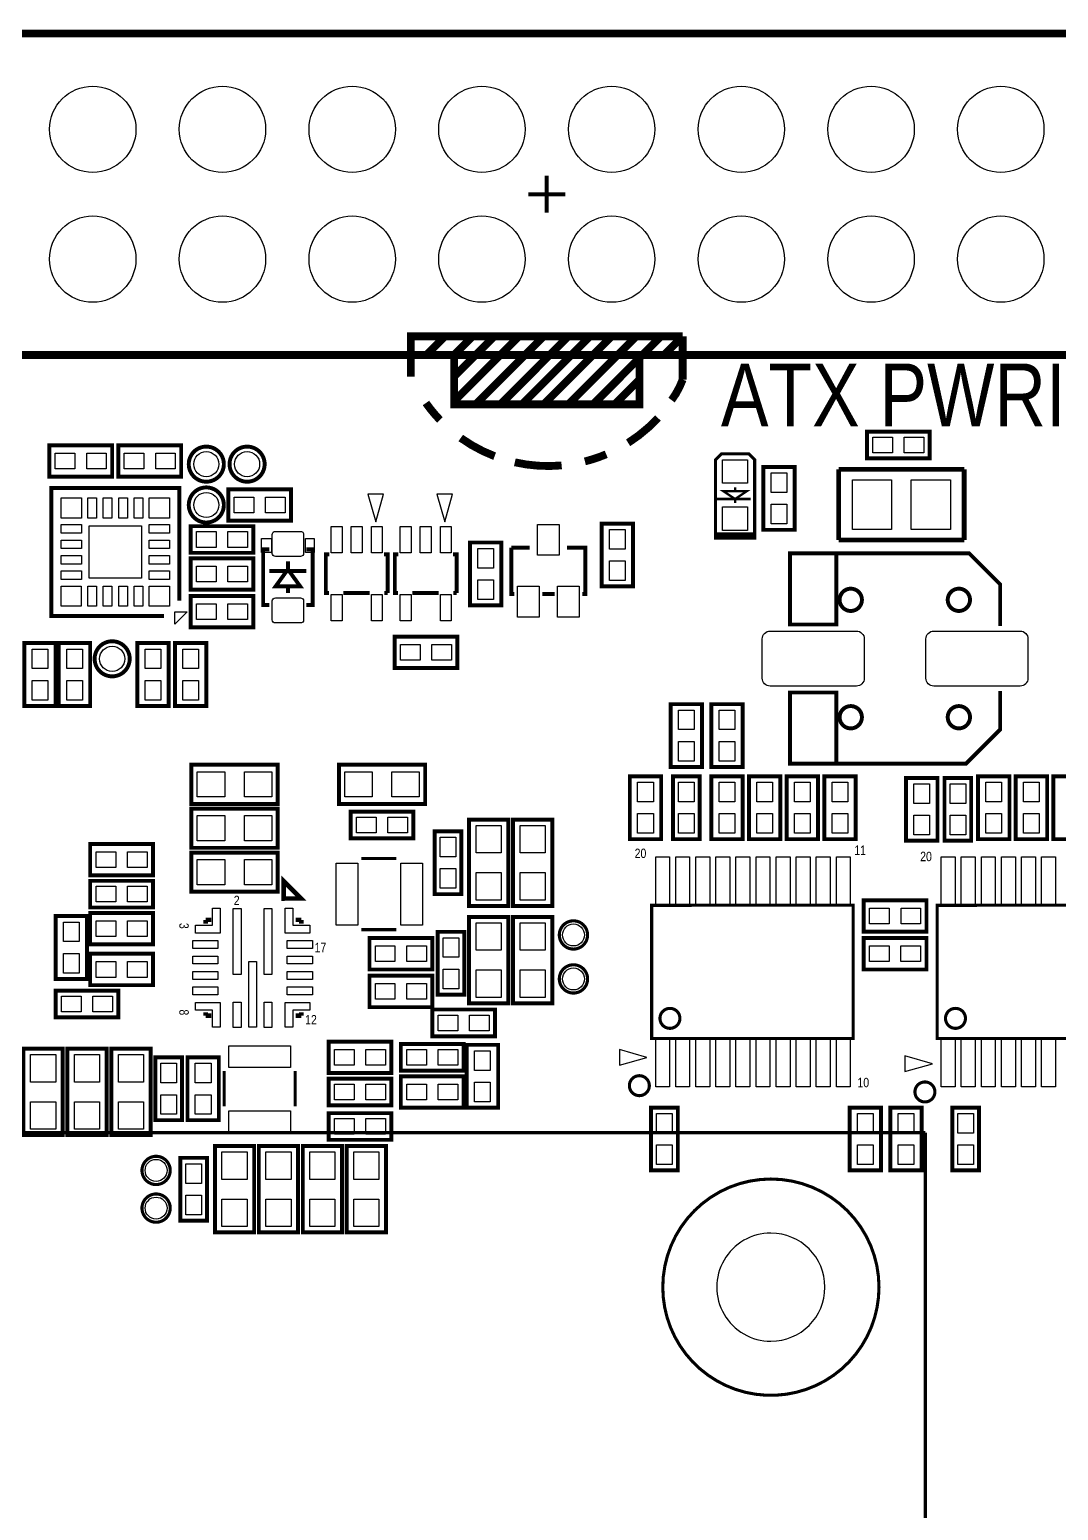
# Model space of a CAD drawing. Extents: x 2 to 176, y -19 to 159.
# Drawn here: x 119.75 to 153.06, y 111.33 to 159.24 of the extents above; entities that cross this region are included whole.
import ezdxf

# ---------------------------------------------------------------- set-up
doc = ezdxf.new("R2010")
doc.units = 0
for name, color, linetype in [('BG_OUTLINE', 5, 'CONTINUOUS'), ('BG_SILKSCREEN_TOP', 7, 'CONTINUOUS'), ('PG_NEW_SLIK-TOP', 231, 'CONTINUOUS'), ('PG_SILKSCREEN_TOP', 7, 'CONTINUOUS'), ('PIN_TOP', 92, 'CONTINUOUS')]:
    doc.layers.add(name, color=color, linetype=linetype)

msp = doc.modelspace()

# ---------------------------------------------------------------- linework, layer by layer
at = {"layer": 'BG_OUTLINE'}
for points in [[(172.76826, 159.132524, -0.414213), (175.768254, 156.13253), (175.768254, -7.862062, -0.414223), (172.76826, -10.862056), (8.768588, -10.862056, -0.414212), (5.768594, -7.862062), (5.768594, 156.13253, -0.414226), (8.768588, 159.132524)], [(143.755364, 116.798852, 0.999806), (143.755364, 120.298718, 1.000194)]]:
    msp.add_lwpolyline(points, format="xyb", close=True, dxfattribs=at)
at = {"layer": 'PG_NEW_SLIK-TOP'}
for points, const_width in [([(162.59937, 148.717), (110.399322, 148.717), (110.399322, 159.116776), (162.59937, 159.116776), (162.59937, 148.717)], 0.254), ([(136.499346, 154.516836), (136.499346, 153.31694)], 0.127), ([(137.099294, 153.916888), (135.899398, 153.916888)], 0.127), ([(140.899388, 149.316948), (132.099304, 149.316948), (132.099304, 148.516848)], 0.254), ([(132.59943, 148.717), (133.199378, 149.316948)], 0.254), ([(133.499352, 148.016976), (134.799324, 149.316948)], 0.254), ([(133.499352, 147.216876), (135.599424, 149.316948)], 0.254), ([(133.499352, 148.717), (134.0993, 149.316948)], 0.254), ([(134.199376, 147.1168), (136.39927, 149.316948)], 0.254), ([(134.999222, 147.1168), (137.19937, 149.316948)], 0.254), ([(135.699246, 147.1168), (137.899394, 149.316948)], 0.254), ([(136.39927, 147.1168), (138.599418, 149.316948)], 0.254), ([(137.19937, 147.1168), (139.399264, 149.316948)], 0.254), ([(137.99947, 147.1168), (140.199364, 149.316948)], 0.254), ([(140.29944, 148.717), (140.899388, 149.316948)], 0.254), ([(132.099304, 148.516848), (132.099304, 148.016976)], 0.254), ([(133.499352, 148.717), (133.499352, 147.1168), (139.49934, 147.1168), (139.49934, 148.717)], 0.254), ([(138.69924, 147.1168), (139.49934, 147.9169)], 0.254), ([(148.89607, 145.368772), (146.86407, 145.368772), (146.86407, 146.232372), (148.89607, 146.232372), (148.89607, 145.368772)], 0.127), ([(122.428, 144.775428), (120.396, 144.775428), (120.396, 145.791428), (122.428, 145.791428), (122.428, 144.775428)], 0.127), ([(122.6312, 145.791428), (124.6632, 145.791428), (124.6632, 144.775428), (122.6312, 144.775428), (122.6312, 145.791428)], 0.127), ([(143.23187, 145.260822), (143.23187, 142.784322), (141.96187, 142.784322), (141.96187, 145.324322), (142.15237, 145.514822), (143.04137, 145.514822), (143.23187, 145.324322), (143.23187, 145.197322)], 0.1016), ([(143.51127, 143.057372), (143.51127, 145.089372), (144.52727, 145.089372), (144.52727, 143.057372), (143.51127, 143.057372)], 0.127), ([(145.94967, 142.727172), (145.94967, 145.013172)], 0.1524), ([(145.94967, 145.013172), (150.01367, 145.013172)], 0.1524), ([(150.01367, 145.013172), (150.01367, 142.727172)], 0.1524), ([(128.2192, 143.353028), (126.1872, 143.353028), (126.1872, 144.369028), (128.2192, 144.369028), (128.2192, 143.353028)], 0.127), ([(138.2776, 141.224), (138.2776, 143.256), (139.2936, 143.256), (139.2936, 141.224), (138.2776, 141.224)], 0.127), ([(124.968, 143.175228), (127, 143.175228), (127, 142.311628), (124.968, 142.311628), (124.968, 143.175228)], 0.127), ([(143.18107, 142.860522), (142.01267, 142.885922), (142.02537, 142.911322), (143.20647, 142.911322), (141.98727, 142.911322)], 0.127), ([(150.01367, 142.727172), (145.94967, 142.727172)], 0.1524), ([(127.517652, 140.624306), (127.3175, 140.624306), (127.3175, 142.42415), (127.517652, 142.42415)], 0.127), ([(128.717548, 142.42415), (128.9177, 142.42415), (128.9177, 140.624306), (128.717548, 140.624306)], 0.127), ([(129.457958, 142.261082), (129.345182, 142.261082), (129.345182, 141.010894), (129.4511, 141.010894)], 0.127), ([(131.345178, 141.010894), (131.345178, 142.261082), (131.231894, 142.261082)], 0.127), ([(131.693158, 142.260828), (131.580382, 142.260828), (131.580382, 141.01064), (131.6863, 141.01064)], 0.127), ([(133.580378, 141.01064), (133.580378, 142.260828), (133.467094, 142.260828)], 0.127), ([(135.0264, 142.6464), (135.0264, 140.6144), (134.0104, 140.6144), (134.0104, 142.6464), (135.0264, 142.6464)], 0.127), ([(135.950452, 142.482062), (135.350504, 142.482062)], 0.127), ([(135.350504, 142.482062), (135.350504, 140.981938), (135.450326, 140.981938)], 0.127), ([(137.650474, 140.981938), (137.750296, 140.981938), (137.750296, 142.482062), (137.150348, 142.482062)], 0.127), ([(127, 141.117828), (124.968, 141.117828), (124.968, 142.133828), (127, 142.133828), (127, 141.117828)], 0.127), ([(127, 139.898628), (124.968, 139.898628), (124.968, 140.914628), (127, 140.914628), (127, 139.898628)], 0.127), ([(129.911856, 141.010894), (130.761232, 141.010894)], 0.127), ([(131.238752, 141.010894), (131.345178, 141.010894)], 0.127), ([(132.147056, 141.01064), (132.996432, 141.01064)], 0.127), ([(133.473952, 141.01064), (133.580378, 141.01064)], 0.127), ([(136.350502, 140.981938), (136.750298, 140.981938)], 0.127), ([(119.5832, 137.358628), (119.5832, 139.390628), (120.5992, 139.390628), (120.5992, 137.358628), (119.5832, 137.358628)], 0.127), ([(121.7168, 139.390628), (121.7168, 137.358628), (120.7008, 137.358628), (120.7008, 139.390628), (121.7168, 139.390628)], 0.127), ([(124.2568, 139.390628), (124.2568, 137.358628), (123.2408, 137.358628), (123.2408, 139.390628), (124.2568, 139.390628)], 0.127), ([(124.46, 137.358628), (124.46, 139.390628), (125.476, 139.390628), (125.476, 137.358628), (124.46, 137.358628)], 0.127), ([(133.604, 138.5824), (131.572, 138.5824), (131.572, 139.5984), (133.604, 139.5984), (133.604, 138.5824)], 0.127), ([(141.524228, 137.41527), (141.524228, 135.38327), (140.508228, 135.38327), (140.508228, 137.41527), (141.524228, 137.41527)], 0.127), ([(142.845028, 137.41527), (142.845028, 135.38327), (141.829028, 135.38327), (141.829028, 137.41527), (142.845028, 137.41527)], 0.127), ([(127.7874, 134.1882), (124.9934, 134.1882), (124.9934, 135.4582), (127.7874, 135.4582), (127.7874, 134.1882)], 0.127), ([(129.7686, 135.4582), (132.5626, 135.4582), (132.5626, 134.1882), (129.7686, 134.1882), (129.7686, 135.4582)], 0.127), ([(140.203428, 135.07847), (140.203428, 133.04647), (139.187428, 133.04647), (139.187428, 135.07847), (140.203428, 135.07847)], 0.127), ([(140.584428, 133.04647), (140.584428, 135.07847), (141.448028, 135.07847), (141.448028, 133.04647), (140.584428, 133.04647)], 0.127), ([(142.845028, 135.07847), (142.845028, 133.04647), (141.829028, 133.04647), (141.829028, 135.07847), (142.845028, 135.07847)], 0.127), ([(144.064228, 135.07847), (144.064228, 133.04647), (143.048228, 133.04647), (143.048228, 135.07847), (144.064228, 135.07847)], 0.127), ([(145.283428, 135.07847), (145.283428, 133.04647), (144.267428, 133.04647), (144.267428, 135.07847), (145.283428, 135.07847)], 0.127), ([(146.502628, 135.07847), (146.502628, 133.04647), (145.486628, 133.04647), (145.486628, 135.07847), (146.502628, 135.07847)], 0.127), ([(151.481028, 135.07847), (151.481028, 133.04647), (150.465028, 133.04647), (150.465028, 135.07847), (151.481028, 135.07847)], 0.127), ([(152.700228, 135.07847), (152.700228, 133.04647), (151.684228, 133.04647), (151.684228, 135.07847), (152.700228, 135.07847)], 0.127), ([(153.919428, 135.07847), (153.919428, 133.04647), (152.903428, 133.04647), (152.903428, 135.07847), (153.919428, 135.07847)], 0.127), ([(149.1488, 135.0264), (149.1488, 132.9944), (148.1328, 132.9944), (148.1328, 135.0264), (149.1488, 135.0264)], 0.127), ([(149.3774, 132.9944), (149.3774, 135.0264), (150.241, 135.0264), (150.241, 132.9944), (149.3774, 132.9944)], 0.127), ([(127.7874, 132.7658), (124.9934, 132.7658), (124.9934, 134.0358), (127.7874, 134.0358), (127.7874, 132.7658)], 0.127), ([(130.1496, 133.9342), (132.1816, 133.9342), (132.1816, 133.0706), (130.1496, 133.0706), (130.1496, 133.9342)], 0.127), ([(133.985, 130.8862), (133.985, 133.6802), (135.255, 133.6802), (135.255, 130.8862), (133.985, 130.8862)], 0.127), ([(135.4074, 130.8862), (135.4074, 133.6802), (136.6774, 133.6802), (136.6774, 130.8862), (135.4074, 130.8862)], 0.127), ([(132.8674, 131.2672), (132.8674, 133.2992), (133.731, 133.2992), (133.731, 131.2672), (132.8674, 131.2672)], 0.127), ([(121.7168, 132.8928), (123.7488, 132.8928), (123.7488, 131.8768), (121.7168, 131.8768), (121.7168, 132.8928)], 0.127), ([(127.7874, 131.3434), (124.9934, 131.3434), (124.9934, 132.6134), (127.7874, 132.6134), (127.7874, 131.3434)], 0.127), ([(130.492246, 132.417312), (131.63296, 132.417312)], 0.100076), ([(123.7488, 130.8354), (121.7168, 130.8354), (121.7168, 131.699), (123.7488, 131.699), (123.7488, 130.8354)], 0.127), ([(139.896088, 126.598172), (146.420586, 126.59487), (146.420586, 130.91287), (139.896088, 130.904996), (139.896088, 126.598172)], 0.100076), ([(148.79447, 130.052572), (146.76247, 130.052572), (146.76247, 131.068572), (148.79447, 131.068572), (148.79447, 130.052572)], 0.127), ([(149.141688, 126.598172), (155.666186, 126.59487), (155.666186, 130.91287), (149.141688, 130.904996), (149.141688, 126.598172)], 0.100076), ([(120.5992, 128.524), (120.5992, 130.556), (121.6152, 130.556), (121.6152, 128.524), (120.5992, 128.524)], 0.127), ([(123.7488, 129.6416), (121.7168, 129.6416), (121.7168, 130.6576), (123.7488, 130.6576), (123.7488, 129.6416)], 0.127), ([(135.255, 130.5306), (135.255, 127.7366), (133.985, 127.7366), (133.985, 130.5306), (135.255, 130.5306)], 0.127), ([(136.6774, 130.5306), (136.6774, 127.7366), (135.4074, 127.7366), (135.4074, 130.5306), (136.6774, 130.5306)], 0.127), ([(130.492246, 130.117088), (131.63296, 130.117088)], 0.100076), ([(130.7592, 129.8448), (132.7912, 129.8448), (132.7912, 128.8288), (130.7592, 128.8288), (130.7592, 129.8448)], 0.127), ([(133.8326, 130.048), (133.8326, 128.016), (132.969, 128.016), (132.969, 130.048), (133.8326, 130.048)], 0.127), ([(146.7612, 129.8448), (148.7932, 129.8448), (148.7932, 128.8288), (146.7612, 128.8288), (146.7612, 129.8448)], 0.127), ([(123.7488, 128.3208), (121.7168, 128.3208), (121.7168, 129.3368), (123.7488, 129.3368), (123.7488, 128.3208)], 0.127), ([(130.7592, 128.6256), (132.7912, 128.6256), (132.7912, 127.6096), (130.7592, 127.6096), (130.7592, 128.6256)], 0.127), ([(122.6312, 127.2794), (120.5992, 127.2794), (120.5992, 128.143), (122.6312, 128.143), (122.6312, 127.2794)], 0.127), ([(132.7912, 127.5334), (134.8232, 127.5334), (134.8232, 126.6698), (132.7912, 126.6698), (132.7912, 127.5334)], 0.127), ([(129.4384, 126.492), (131.4704, 126.492), (131.4704, 125.476), (129.4384, 125.476), (129.4384, 126.492)], 0.127), ([(120.8278, 126.2634), (120.8278, 123.4694), (119.5578, 123.4694), (119.5578, 126.2634), (120.8278, 126.2634)], 0.127), ([(122.2502, 126.2634), (122.2502, 123.4694), (120.9802, 123.4694), (120.9802, 126.2634), (122.2502, 126.2634)], 0.127), ([(123.6726, 126.2634), (123.6726, 123.4694), (122.4026, 123.4694), (122.4026, 126.2634), (123.6726, 126.2634)], 0.127), ([(124.6886, 125.984), (124.6886, 123.952), (123.825, 123.952), (123.825, 125.984), (124.6886, 125.984)], 0.127), ([(125.8824, 125.984), (125.8824, 123.952), (124.8664, 123.952), (124.8664, 125.984), (125.8824, 125.984)], 0.127), ([(131.7752, 126.4158), (133.8072, 126.4158), (133.8072, 125.5522), (131.7752, 125.5522), (131.7752, 126.4158)], 0.127), ([(133.9088, 124.3584), (133.9088, 126.3904), (134.9248, 126.3904), (134.9248, 124.3584), (133.9088, 124.3584)], 0.127), ([(126.053088, 125.539754), (126.053088, 124.39904)], 0.100076), ([(128.353312, 125.539754), (128.353312, 124.39904)], 0.100076), ([(129.4384, 125.2982), (131.4704, 125.2982), (131.4704, 124.4346), (129.4384, 124.4346), (129.4384, 125.2982)], 0.127), ([(133.8072, 124.3584), (131.7752, 124.3584), (131.7752, 125.3744), (133.8072, 125.3744), (133.8072, 124.3584)], 0.127), ([(129.4384, 124.1806), (131.4704, 124.1806), (131.4704, 123.317), (129.4384, 123.317), (129.4384, 124.1806)], 0.127), ([(140.7414, 124.3584), (140.7414, 122.3264), (139.8778, 122.3264), (139.8778, 124.3584), (140.7414, 124.3584)], 0.127), ([(147.32, 124.3584), (147.32, 122.3264), (146.304, 122.3264), (146.304, 124.3584), (147.32, 124.3584)], 0.127), ([(147.6248, 122.3264), (147.6248, 124.3584), (148.6408, 124.3584), (148.6408, 122.3264), (147.6248, 122.3264)], 0.127), ([(150.495, 124.3584), (150.495, 122.3264), (149.6314, 122.3264), (149.6314, 124.3584), (150.495, 124.3584)], 0.127), ([(127.0254, 123.1138), (127.0254, 120.3198), (125.7554, 120.3198), (125.7554, 123.1138), (127.0254, 123.1138)], 0.127), ([(128.4478, 123.1138), (128.4478, 120.3198), (127.1778, 120.3198), (127.1778, 123.1138), (128.4478, 123.1138)], 0.127), ([(129.8702, 123.1138), (129.8702, 120.3198), (128.6002, 120.3198), (128.6002, 123.1138), (129.8702, 123.1138)], 0.127), ([(131.2926, 123.1138), (131.2926, 120.3198), (130.0226, 120.3198), (130.0226, 123.1138), (131.2926, 123.1138)], 0.127), ([(125.5014, 122.7328), (125.5014, 120.7008), (124.6378, 120.7008), (124.6378, 122.7328), (125.5014, 122.7328)], 0.127)]:
    msp.add_lwpolyline(points, dxfattribs=dict(at, const_width=const_width))
for points, const_width in [([(140.899388, 149.316948), (140.899388, 147.9169, -0.070486), (140.540232, 147.25396)], 0.254), ([(133.04012, 146.612102, -0.036721), (132.586222, 147.160234)], 0.254), ([(140.09878, 146.67484, -0.06496), (139.13358, 145.8722)], 0.254), ([(134.811262, 145.438876, -0.064442), (133.714236, 146.02841)], 0.254), ([(126.043944, 145.181828, 1), (124.908056, 145.181828, 1), (126.043944, 145.181828)], 0.127), ([(127.364744, 145.181828, 1), (126.228856, 145.181828, 1), (127.364744, 145.181828)], 0.127), ([(136.980168, 145.14068, -0.078744), (135.464804, 145.241264)], 0.254), ([(138.424158, 145.50136, -0.03756), (137.73404, 145.269966)], 0.254), ([(126.043944, 143.861028, 1), (124.908056, 143.861028, 1), (126.043944, 143.861028)], 0.127), ([(122.995944, 138.882628, 1), (121.860056, 138.882628, 1), (122.995944, 138.882628)], 0.127), ([(137.8204, 129.9464, 1), (136.906, 129.9464, 1), (137.8204, 129.9464)], 0.1016), ([(137.8204, 128.524, 1), (136.906, 128.524, 1), (137.8204, 128.524)], 0.1016), ([(140.809726, 127.247396, 0.99992), (140.16355, 127.247396, 1.00008), (140.809726, 127.247396)], 0.100076), ([(150.055326, 127.247396, 0.99992), (149.40915, 127.247396, 1.00008), (150.055326, 127.247396)], 0.100076), ([(139.819888, 125.0696, 0.999889), (139.173712, 125.0696, 1.000111), (139.819888, 125.0696)], 0.100076), ([(149.065488, 124.8664, 0.999889), (148.419312, 124.8664, 1.000111), (149.065488, 124.8664)], 0.100076), ([(124.3076, 122.3264, 1), (123.3932, 122.3264, 1), (124.3076, 122.3264)], 0.1016), ([(124.3076, 121.1072, 1), (123.3932, 121.1072, 1), (124.3076, 121.1072)], 0.1016)]:
    msp.add_lwpolyline(points, format="xyb", dxfattribs=dict(at, const_width=const_width))
for points in [[(127.267716, 142.774162), (127.587502, 142.774162), (127.587502, 142.324328), (127.267716, 142.324328)], [(128.687576, 142.774162), (128.967484, 142.774162), (128.967484, 142.324328), (128.687576, 142.324328)]]:
    msp.add_lwpolyline(points, close=True, dxfattribs=at)
at = {"layer": 'PG_SILKSCREEN_TOP'}
for points, const_width in [([(124.104654, 140.266928), (120.4595, 140.266928), (120.4595, 144.407128), (124.5997, 144.407128), (124.5997, 140.761974)], 0.130048), ([(142.97787, 144.308322), (142.21587, 144.308322), (142.59687, 144.054322), (142.97787, 144.308322), (142.59687, 144.308322), (142.59687, 144.435322)], 0.0762), ([(142.59687, 144.435322), (142.59687, 144.308322)], 0.0762), ([(141.96187, 144.054322), (142.97787, 144.054322)], 0.0762), ([(143.10487, 144.054322), (141.96187, 144.054322)], 0.0762), ([(142.59687, 143.927322), (142.59687, 144.054322)], 0.0762), ([(151.178514, 139.941808), (151.178514, 141.291818), (150.178516, 142.291816), (144.378426, 142.291816), (144.378426, 139.991846), (145.87855, 139.991846), (145.87855, 142.291816)], 0.127), ([(127.817626, 141.224254), (127.71755, 141.224254), (128.1176, 141.778228)], 0.127), ([(128.1176, 142.032228), (128.1176, 141.778228)], 0.127), ([(128.1176, 141.778228), (128.51765, 141.224254), (128.417574, 141.224254)], 0.127), ([(128.717548, 141.724126), (127.517652, 141.724126)], 0.127), ([(128.51765, 141.224254), (127.71755, 141.224254)], 0.127), ([(128.1176, 141.224254), (128.1176, 141.016228)], 0.127), ([(151.178514, 137.841736), (151.178514, 136.591802), (150.07844, 135.491728), (144.378426, 135.491728), (144.378426, 137.791698), (145.87855, 137.791698), (145.87855, 135.491728)], 0.127), ([(128.329944, 131.338066), (127.976376, 131.69138), (127.976376, 131.125722), (128.542034, 131.125976), (128.329944, 131.338066)], 0.150114), ([(125.452124, 130.435604), (125.639322, 130.435604)], 0.150114), ([(125.452124, 130.435604), (125.452124, 130.307588)], 0.150114), ([(128.36652, 130.435604), (128.55194, 130.435604)], 0.150114), ([(128.55194, 130.435604), (128.55194, 130.307588)], 0.150114), ([(125.452124, 127.439928), (125.452124, 127.335534)], 0.150114), ([(128.55194, 127.439928), (128.55194, 127.335534)], 0.150114), ([(125.452124, 127.335534), (125.639322, 127.335534)], 0.150114), ([(128.36652, 127.335534), (128.55194, 127.335534)], 0.150114), ([(63.75527, 123.548902), (148.755354, 123.548902)], 0.100076), ([(148.755354, 123.548902), (148.755354, 38.685724)], 0.100076)]:
    msp.add_lwpolyline(points, dxfattribs=dict(at, const_width=const_width))
for points in [[(130.9624, 143.3195), (131.2164, 144.2085), (130.7084, 144.2085)], [(133.1976, 143.3195), (133.4516, 144.2085), (132.9436, 144.2085)], [(144.378426, 142.291816), (144.378426, 139.991846), (145.87855, 139.991846), (145.87855, 142.291816)], [(124.459492, 140.00607), (124.459492, 140.40612), (124.859542, 140.40612)], [(144.378426, 137.791698), (144.378426, 135.491728), (145.87855, 135.491728), (145.87855, 137.791698)], [(139.7381, 125.984), (138.8491, 126.238), (138.8491, 125.73)], [(148.9837, 125.7808), (148.0947, 126.0348), (148.0947, 125.5268)]]:
    msp.add_lwpolyline(points, close=True, dxfattribs=at)
for points, const_width in [([(146.702526, 140.791692, 0.99987), (145.981166, 140.791946, 1.00013), (146.702526, 140.791692)], 0.127), ([(150.202392, 140.791692, 0.99987), (149.481286, 140.791946, 1.00013), (150.202392, 140.791692)], 0.127), ([(146.702526, 136.991852, 1.00013), (145.981166, 136.991598, 0.99987), (146.702526, 136.991852)], 0.127), ([(150.202392, 136.991852, 1.00013), (149.481286, 136.991598, 0.99987), (150.202392, 136.991852)], 0.127), ([(147.25523, 118.548912, 0.999873), (140.255244, 118.548912)], 0.100076), ([(140.255244, 118.548912, 1.000127), (147.25523, 118.548912)], 0.100076)]:
    msp.add_lwpolyline(points, format="xyb", dxfattribs=dict(at, const_width=const_width))
at = {"layer": 'PIN_TOP'}
for points in [[(147.05457, 146.054572), (147.68957, 146.054572), (147.68957, 145.546572), (147.05457, 145.546572)], [(148.07057, 146.054572), (148.70557, 146.054572), (148.70557, 145.546572), (148.07057, 145.546572)], [(121.2215, 145.537428), (121.2215, 145.029428), (120.5865, 145.029428), (120.5865, 145.537428)], [(122.2375, 145.537428), (122.2375, 145.029428), (121.6025, 145.029428), (121.6025, 145.537428)], [(122.8217, 145.029428), (122.8217, 145.537428), (123.4567, 145.537428), (123.4567, 145.029428)], [(123.8377, 145.029428), (123.8377, 145.537428), (124.4727, 145.537428), (124.4727, 145.029428)], [(142.19047, 145.324322), (143.00327, 145.324322), (143.00327, 144.562322), (142.19047, 144.562322)], [(144.27327, 144.263872), (143.76527, 144.263872), (143.76527, 144.898872), (144.27327, 144.898872)], [(146.39417, 144.670272), (147.66417, 144.670272), (147.66417, 143.070072), (146.39417, 143.070072)], [(148.29917, 144.670272), (149.56917, 144.670272), (149.56917, 143.070072), (148.29917, 143.070072)], [(120.779667, 144.086961), (121.429653, 144.086961), (121.429653, 143.436975), (120.779667, 143.436975)], [(121.639584, 143.436848), (121.639584, 144.086834), (121.919492, 144.086834), (121.919492, 143.436848)], [(122.13971, 143.436848), (122.13971, 144.086834), (122.419618, 144.086834), (122.419618, 143.436848)], [(122.639582, 143.436848), (122.639582, 144.086834), (122.91949, 144.086834), (122.91949, 143.436848)], [(123.139708, 143.436848), (123.139708, 144.086834), (123.419616, 144.086834), (123.419616, 143.436848)], [(124.279533, 144.086961), (124.279533, 143.436975), (123.629547, 143.436975), (123.629547, 144.086961)], [(127.0127, 144.115028), (127.0127, 143.607028), (126.3777, 143.607028), (126.3777, 144.115028)], [(128.0287, 144.115028), (128.0287, 143.607028), (127.3937, 143.607028), (127.3937, 144.115028)], [(142.19047, 143.800322), (143.00327, 143.800322), (143.00327, 143.038322), (142.19047, 143.038322)], [(144.27327, 143.247872), (143.76527, 143.247872), (143.76527, 143.882872), (144.27327, 143.882872)], [(121.429653, 142.947136), (120.779667, 142.947136), (120.779667, 143.227044), (121.429653, 143.227044)], [(123.379611, 143.187039), (123.379611, 141.487017), (121.679589, 141.487017), (121.679589, 143.187039)], [(123.629547, 143.227044), (124.279533, 143.227044), (124.279533, 142.947136), (123.629547, 142.947136)], [(125.7935, 142.489428), (125.1585, 142.489428), (125.1585, 142.997428), (125.7935, 142.997428)], [(126.8095, 142.489428), (126.1745, 142.489428), (126.1745, 142.997428), (126.8095, 142.997428)], [(129.8702, 143.161004), (129.8702, 142.31112), (129.520188, 142.31112), (129.520188, 143.161004)], [(130.520186, 143.161004), (130.520186, 142.31112), (130.170174, 142.31112), (130.170174, 143.161004)], [(131.170172, 143.161004), (131.170172, 142.31112), (130.82016, 142.31112), (130.82016, 143.161004)], [(132.1054, 143.16075), (132.1054, 142.310866), (131.755388, 142.310866), (131.755388, 143.16075)], [(132.755386, 143.16075), (132.755386, 142.310866), (132.405374, 142.310866), (132.405374, 143.16075)], [(133.405372, 143.16075), (133.405372, 142.310866), (133.05536, 142.310866), (133.05536, 143.16075)], [(136.200388, 142.231872), (136.200388, 143.23187), (136.900412, 143.23187), (136.900412, 142.231872)], [(139.0396, 142.4305), (138.5316, 142.4305), (138.5316, 143.0655), (139.0396, 143.0655)], [(121.429653, 142.44701), (120.779667, 142.44701), (120.779667, 142.726918), (121.429653, 142.726918)], [(123.629547, 142.726918), (124.279533, 142.726918), (124.279533, 142.44701), (123.629547, 142.44701)], [(134.2644, 142.4559), (134.7724, 142.4559), (134.7724, 141.8209), (134.2644, 141.8209)], [(121.429653, 141.947138), (120.779667, 141.947138), (120.779667, 142.227046), (121.429653, 142.227046)], [(123.629547, 142.227046), (124.279533, 142.227046), (124.279533, 141.947138), (123.629547, 141.947138)], [(125.7935, 141.879828), (125.7935, 141.371828), (125.1585, 141.371828), (125.1585, 141.879828)], [(126.8095, 141.879828), (126.8095, 141.371828), (126.1745, 141.371828), (126.1745, 141.879828)], [(139.0396, 141.4145), (138.5316, 141.4145), (138.5316, 142.0495), (139.0396, 142.0495)], [(121.429653, 141.447012), (120.779667, 141.447012), (120.779667, 141.72692), (121.429653, 141.72692)], [(123.629547, 141.72692), (124.279533, 141.72692), (124.279533, 141.447012), (123.629547, 141.447012)], [(134.2644, 141.4399), (134.7724, 141.4399), (134.7724, 140.8049), (134.2644, 140.8049)], [(120.77954, 140.586968), (120.77954, 141.236954), (121.429526, 141.236954), (121.429526, 140.586968)], [(121.919492, 141.237081), (121.919492, 140.587095), (121.639584, 140.587095), (121.639584, 141.237081)], [(122.419618, 141.237081), (122.419618, 140.587095), (122.13971, 140.587095), (122.13971, 141.237081)], [(122.91949, 141.237081), (122.91949, 140.587095), (122.639582, 140.587095), (122.639582, 141.237081)], [(123.419616, 141.237081), (123.419616, 140.587095), (123.139708, 140.587095), (123.139708, 141.237081)], [(124.279533, 140.587095), (123.629547, 140.587095), (123.629547, 141.237081), (124.279533, 141.237081)], [(129.8702, 140.960856), (129.8702, 140.110972), (129.520188, 140.110972), (129.520188, 140.960856)], [(131.170172, 140.960856), (131.170172, 140.110972), (130.82016, 140.110972), (130.82016, 140.960856)], [(132.1054, 140.960602), (132.1054, 140.110718), (131.755388, 140.110718), (131.755388, 140.960602)], [(133.405372, 140.960602), (133.405372, 140.110718), (133.05536, 140.110718), (133.05536, 140.960602)], [(135.550402, 140.231876), (135.550402, 141.231874), (136.250426, 141.231874), (136.250426, 140.231876)], [(136.850374, 140.231876), (136.850374, 141.231874), (137.550398, 141.231874), (137.550398, 140.231876)], [(125.7935, 140.660628), (125.7935, 140.152628), (125.1585, 140.152628), (125.1585, 140.660628)], [(126.8095, 140.660628), (126.8095, 140.152628), (126.1745, 140.152628), (126.1745, 140.660628)], [(120.3452, 138.565128), (119.8372, 138.565128), (119.8372, 139.200128), (120.3452, 139.200128)], [(120.9548, 139.200128), (121.4628, 139.200128), (121.4628, 138.565128), (120.9548, 138.565128)], [(123.4948, 139.200128), (124.0028, 139.200128), (124.0028, 138.565128), (123.4948, 138.565128)], [(125.222, 138.565128), (124.714, 138.565128), (124.714, 139.200128), (125.222, 139.200128)], [(132.3975, 139.3444), (132.3975, 138.8364), (131.7625, 138.8364), (131.7625, 139.3444)], [(133.4135, 139.3444), (133.4135, 138.8364), (132.7785, 138.8364), (132.7785, 139.3444)], [(120.3452, 137.549128), (119.8372, 137.549128), (119.8372, 138.184128), (120.3452, 138.184128)], [(120.9548, 138.184128), (121.4628, 138.184128), (121.4628, 137.549128), (120.9548, 137.549128)], [(123.4948, 138.184128), (124.0028, 138.184128), (124.0028, 137.549128), (123.4948, 137.549128)], [(125.222, 137.549128), (124.714, 137.549128), (124.714, 138.184128), (125.222, 138.184128)], [(140.762228, 137.22477), (141.270228, 137.22477), (141.270228, 136.58977), (140.762228, 136.58977)], [(142.083028, 137.22477), (142.591028, 137.22477), (142.591028, 136.58977), (142.083028, 136.58977)], [(140.762228, 136.20877), (141.270228, 136.20877), (141.270228, 135.57377), (140.762228, 135.57377)], [(142.083028, 136.20877), (142.591028, 136.20877), (142.591028, 135.57377), (142.083028, 135.57377)], [(126.0729, 135.2296), (126.0729, 134.4168), (125.1839, 134.4168), (125.1839, 135.2296)], [(127.5969, 135.2296), (127.5969, 134.4168), (126.7079, 134.4168), (126.7079, 135.2296)], [(129.9591, 134.4168), (129.9591, 135.2296), (130.8481, 135.2296), (130.8481, 134.4168)], [(131.4831, 134.4168), (131.4831, 135.2296), (132.3721, 135.2296), (132.3721, 134.4168)], [(139.441428, 134.88797), (139.949428, 134.88797), (139.949428, 134.25297), (139.441428, 134.25297)], [(141.270228, 134.88797), (141.270228, 134.25297), (140.762228, 134.25297), (140.762228, 134.88797)], [(142.083028, 134.88797), (142.591028, 134.88797), (142.591028, 134.25297), (142.083028, 134.25297)], [(143.302228, 134.88797), (143.810228, 134.88797), (143.810228, 134.25297), (143.302228, 134.25297)], [(144.521428, 134.88797), (145.029428, 134.88797), (145.029428, 134.25297), (144.521428, 134.25297)], [(145.740628, 134.88797), (146.248628, 134.88797), (146.248628, 134.25297), (145.740628, 134.25297)], [(148.3868, 134.8359), (148.8948, 134.8359), (148.8948, 134.2009), (148.3868, 134.2009)], [(150.0632, 134.8359), (150.0632, 134.2009), (149.5552, 134.2009), (149.5552, 134.8359)], [(150.719028, 134.88797), (151.227028, 134.88797), (151.227028, 134.25297), (150.719028, 134.25297)], [(151.938228, 134.88797), (152.446228, 134.88797), (152.446228, 134.25297), (151.938228, 134.25297)], [(126.0729, 133.8072), (126.0729, 132.9944), (125.1839, 132.9944), (125.1839, 133.8072)], [(127.5969, 133.8072), (127.5969, 132.9944), (126.7079, 132.9944), (126.7079, 133.8072)], [(130.9751, 133.2484), (130.3401, 133.2484), (130.3401, 133.7564), (130.9751, 133.7564)], [(131.9911, 133.2484), (131.3561, 133.2484), (131.3561, 133.7564), (131.9911, 133.7564)], [(139.441428, 133.87197), (139.949428, 133.87197), (139.949428, 133.23697), (139.441428, 133.23697)], [(141.270228, 133.87197), (141.270228, 133.23697), (140.762228, 133.23697), (140.762228, 133.87197)], [(142.083028, 133.87197), (142.591028, 133.87197), (142.591028, 133.23697), (142.083028, 133.23697)], [(143.302228, 133.87197), (143.810228, 133.87197), (143.810228, 133.23697), (143.302228, 133.23697)], [(144.521428, 133.87197), (145.029428, 133.87197), (145.029428, 133.23697), (144.521428, 133.23697)], [(145.740628, 133.87197), (146.248628, 133.87197), (146.248628, 133.23697), (145.740628, 133.23697)], [(148.3868, 133.8199), (148.8948, 133.8199), (148.8948, 133.1849), (148.3868, 133.1849)], [(150.0632, 133.8199), (150.0632, 133.1849), (149.5552, 133.1849), (149.5552, 133.8199)], [(150.719028, 133.87197), (151.227028, 133.87197), (151.227028, 133.23697), (150.719028, 133.23697)], [(151.938228, 133.87197), (152.446228, 133.87197), (152.446228, 133.23697), (151.938228, 133.23697)], [(135.0264, 132.6007), (134.2136, 132.6007), (134.2136, 133.4897), (135.0264, 133.4897)], [(136.4488, 132.6007), (135.636, 132.6007), (135.636, 133.4897), (136.4488, 133.4897)], [(133.5532, 133.1087), (133.5532, 132.4737), (133.0452, 132.4737), (133.0452, 133.1087)], [(121.9073, 132.1308), (121.9073, 132.6388), (122.5423, 132.6388), (122.5423, 132.1308)], [(122.9233, 132.1308), (122.9233, 132.6388), (123.5583, 132.6388), (123.5583, 132.1308)], [(126.0729, 132.3848), (126.0729, 131.572), (125.1839, 131.572), (125.1839, 132.3848)], [(127.5969, 132.3848), (127.5969, 131.572), (126.7079, 131.572), (126.7079, 132.3848)], [(129.676652, 130.267202), (129.676652, 132.267198), (130.376676, 132.267198), (130.376676, 130.267202)], [(131.776724, 130.267202), (131.776724, 132.267198), (132.476748, 132.267198), (132.476748, 130.267202)], [(140.025628, 130.929126), (140.025628, 132.478526), (140.475716, 132.478526), (140.475716, 130.929126)], [(140.675614, 130.929126), (140.675614, 132.478526), (141.125702, 132.478526), (141.125702, 130.929126)], [(141.3256, 130.929126), (141.3256, 132.478526), (141.775688, 132.478526), (141.775688, 130.929126)], [(141.975586, 130.929126), (141.975586, 132.478526), (142.425674, 132.478526), (142.425674, 130.929126)], [(142.625572, 130.929126), (142.625572, 132.478526), (143.07566, 132.478526), (143.07566, 130.929126)], [(143.275558, 130.929126), (143.275558, 132.478526), (143.725646, 132.478526), (143.725646, 130.929126)], [(143.925544, 130.929126), (143.925544, 132.478526), (144.375632, 132.478526), (144.375632, 130.929126)], [(144.57553, 130.929126), (144.57553, 132.478526), (145.025618, 132.478526), (145.025618, 130.929126)], [(145.225516, 130.929126), (145.225516, 132.478526), (145.675604, 132.478526), (145.675604, 130.929126)], [(145.875502, 130.929126), (145.875502, 132.478526), (146.32559, 132.478526), (146.32559, 130.929126)], [(149.271228, 130.929126), (149.271228, 132.478526), (149.721316, 132.478526), (149.721316, 130.929126)], [(149.921214, 130.929126), (149.921214, 132.478526), (150.371302, 132.478526), (150.371302, 130.929126)], [(150.5712, 130.929126), (150.5712, 132.478526), (151.021288, 132.478526), (151.021288, 130.929126)], [(151.221186, 130.929126), (151.221186, 132.478526), (151.671274, 132.478526), (151.671274, 130.929126)], [(151.871172, 130.929126), (151.871172, 132.478526), (152.32126, 132.478526), (152.32126, 130.929126)], [(152.521158, 130.929126), (152.521158, 132.478526), (152.971246, 132.478526), (152.971246, 130.929126)], [(133.5532, 132.0927), (133.5532, 131.4577), (133.0452, 131.4577), (133.0452, 132.0927)], [(135.0264, 131.0767), (134.2136, 131.0767), (134.2136, 131.9657), (135.0264, 131.9657)], [(136.4488, 131.0767), (135.636, 131.0767), (135.636, 131.9657), (136.4488, 131.9657)], [(121.9073, 131.5212), (122.5423, 131.5212), (122.5423, 131.0132), (121.9073, 131.0132)], [(122.9233, 131.5212), (123.5583, 131.5212), (123.5583, 131.0132), (122.9233, 131.0132)], [(121.3612, 129.7305), (120.8532, 129.7305), (120.8532, 130.3655), (121.3612, 130.3655)], [(122.5423, 130.4036), (122.5423, 129.8956), (121.9073, 129.8956), (121.9073, 130.4036)], [(123.5583, 130.4036), (123.5583, 129.8956), (122.9233, 129.8956), (122.9233, 130.4036)], [(125.921008, 130.008376), (125.120908, 130.008376), (125.120908, 130.258312), (125.621034, 130.258312), (125.671072, 130.258312), (125.671072, 130.7084), (125.671072, 130.808476), (125.921008, 130.808476), (125.921008, 130.7084)], [(126.347982, 130.80238), (126.601982, 130.80238), (126.601982, 128.66878), (126.347982, 128.66878)], [(127.34798, 130.80238), (127.60198, 130.80238), (127.60198, 128.66878), (127.34798, 128.66878)], [(128.028192, 130.008376), (128.028192, 130.808476), (128.278128, 130.808476), (128.278128, 130.30835), (128.278128, 130.258312), (128.728216, 130.258312), (128.828292, 130.258312), (128.828292, 130.008376), (128.728216, 130.008376)], [(134.2136, 130.3401), (135.0264, 130.3401), (135.0264, 129.4511), (134.2136, 129.4511)], [(135.636, 130.3401), (136.4488, 130.3401), (136.4488, 129.4511), (135.636, 129.4511)], [(147.58797, 130.814572), (147.58797, 130.306572), (146.95297, 130.306572), (146.95297, 130.814572)], [(148.60397, 130.814572), (148.60397, 130.306572), (147.96897, 130.306572), (147.96897, 130.814572)], [(125.85192, 129.508504), (125.03912, 129.508504), (125.03912, 129.762504), (125.85192, 129.762504)], [(128.09728, 129.762504), (128.91008, 129.762504), (128.91008, 129.508504), (128.09728, 129.508504)], [(130.9497, 129.0828), (130.9497, 129.5908), (131.5847, 129.5908), (131.5847, 129.0828)], [(131.9657, 129.0828), (131.9657, 129.5908), (132.6007, 129.5908), (132.6007, 129.0828)], [(133.1468, 129.2225), (133.1468, 129.8575), (133.6548, 129.8575), (133.6548, 129.2225)], [(146.9517, 129.0828), (146.9517, 129.5908), (147.5867, 129.5908), (147.5867, 129.0828)], [(147.9677, 129.0828), (147.9677, 129.5908), (148.6027, 129.5908), (148.6027, 129.0828)], [(121.3612, 128.7145), (120.8532, 128.7145), (120.8532, 129.3495), (121.3612, 129.3495)], [(122.5423, 129.0828), (122.5423, 128.5748), (121.9073, 128.5748), (121.9073, 129.0828)], [(123.5583, 129.0828), (123.5583, 128.5748), (122.9233, 128.5748), (122.9233, 129.0828)], [(125.85192, 129.008378), (125.03912, 129.008378), (125.03912, 129.262378), (125.85192, 129.262378)], [(126.848108, 129.092198), (127.102108, 129.092198), (127.102108, 126.958598), (126.848108, 126.958598)], [(128.09728, 129.262378), (128.91008, 129.262378), (128.91008, 129.008378), (128.09728, 129.008378)], [(125.85192, 128.508506), (125.03912, 128.508506), (125.03912, 128.762506), (125.85192, 128.762506)], [(128.09728, 128.762506), (128.91008, 128.762506), (128.91008, 128.508506), (128.09728, 128.508506)], [(133.1468, 128.2065), (133.1468, 128.8415), (133.6548, 128.8415), (133.6548, 128.2065)], [(134.2136, 128.8161), (135.0264, 128.8161), (135.0264, 127.9271), (134.2136, 127.9271)], [(135.636, 128.8161), (136.4488, 128.8161), (136.4488, 127.9271), (135.636, 127.9271)], [(120.7897, 127.9652), (121.4247, 127.9652), (121.4247, 127.4572), (120.7897, 127.4572)], [(121.8057, 127.9652), (122.4407, 127.9652), (122.4407, 127.4572), (121.8057, 127.4572)], [(125.85192, 128.00838), (125.03912, 128.00838), (125.03912, 128.26238), (125.85192, 128.26238)], [(128.09728, 128.26238), (128.91008, 128.26238), (128.91008, 128.00838), (128.09728, 128.00838)], [(130.9497, 127.8636), (130.9497, 128.3716), (131.5847, 128.3716), (131.5847, 127.8636)], [(131.9657, 127.8636), (131.9657, 128.3716), (132.6007, 128.3716), (132.6007, 127.8636)], [(125.921008, 127.762508), (125.921008, 126.962408), (125.671072, 126.962408), (125.671072, 127.462534), (125.671072, 127.512572), (125.220984, 127.512572), (125.120908, 127.512572), (125.120908, 127.762508), (125.220984, 127.762508)], [(126.347982, 126.956058), (126.347982, 127.768858), (126.601982, 127.768858), (126.601982, 126.956058)], [(127.34798, 126.956058), (127.34798, 127.768858), (127.60198, 127.768858), (127.60198, 126.956058)], [(128.028192, 127.762508), (128.828292, 127.762508), (128.828292, 127.512572), (128.328166, 127.512572), (128.278128, 127.512572), (128.278128, 127.062484), (128.278128, 126.962408), (128.028192, 126.962408), (128.028192, 127.062484)], [(133.6167, 126.8476), (132.9817, 126.8476), (132.9817, 127.3556), (133.6167, 127.3556)], [(134.6327, 126.8476), (133.9977, 126.8476), (133.9977, 127.3556), (134.6327, 127.3556)], [(140.025628, 125.029214), (140.025628, 126.578614), (140.475716, 126.578614), (140.475716, 125.029214)], [(140.675614, 125.029214), (140.675614, 126.578614), (141.125702, 126.578614), (141.125702, 125.029214)], [(141.3256, 125.029214), (141.3256, 126.578614), (141.775688, 126.578614), (141.775688, 125.029214)], [(141.975586, 125.029214), (141.975586, 126.578614), (142.425674, 126.578614), (142.425674, 125.029214)], [(142.625572, 125.029214), (142.625572, 126.578614), (143.07566, 126.578614), (143.07566, 125.029214)], [(143.275558, 125.029214), (143.275558, 126.578614), (143.725646, 126.578614), (143.725646, 125.029214)], [(143.925544, 125.029214), (143.925544, 126.578614), (144.375632, 126.578614), (144.375632, 125.029214)], [(144.57553, 125.029214), (144.57553, 126.578614), (145.025618, 126.578614), (145.025618, 125.029214)], [(145.225516, 125.029214), (145.225516, 126.578614), (145.675604, 126.578614), (145.675604, 125.029214)], [(145.875502, 125.029214), (145.875502, 126.578614), (146.32559, 126.578614), (146.32559, 125.029214)], [(149.271228, 125.029214), (149.271228, 126.578614), (149.721316, 126.578614), (149.721316, 125.029214)], [(149.921214, 125.029214), (149.921214, 126.578614), (150.371302, 126.578614), (150.371302, 125.029214)], [(150.5712, 125.029214), (150.5712, 126.578614), (151.021288, 126.578614), (151.021288, 125.029214)], [(151.221186, 125.029214), (151.221186, 126.578614), (151.671274, 126.578614), (151.671274, 125.029214)], [(151.871172, 125.029214), (151.871172, 126.578614), (152.32126, 126.578614), (152.32126, 125.029214)], [(152.521158, 125.029214), (152.521158, 126.578614), (152.971246, 126.578614), (152.971246, 125.029214)], [(119.7864, 126.0729), (120.5992, 126.0729), (120.5992, 125.1839), (119.7864, 125.1839)], [(121.2088, 126.0729), (122.0216, 126.0729), (122.0216, 125.1839), (121.2088, 125.1839)], [(122.6312, 126.0729), (123.444, 126.0729), (123.444, 125.1839), (122.6312, 125.1839)], [(126.203202, 126.355348), (128.203198, 126.355348), (128.203198, 125.655324), (126.203202, 125.655324)], [(129.6289, 125.73), (129.6289, 126.238), (130.2639, 126.238), (130.2639, 125.73)], [(130.6449, 125.73), (130.6449, 126.238), (131.2799, 126.238), (131.2799, 125.73)], [(132.6007, 125.73), (131.9657, 125.73), (131.9657, 126.238), (132.6007, 126.238)], [(133.6167, 125.73), (132.9817, 125.73), (132.9817, 126.238), (133.6167, 126.238)], [(134.6708, 125.5649), (134.1628, 125.5649), (134.1628, 126.1999), (134.6708, 126.1999)], [(124.0028, 125.1585), (124.0028, 125.7935), (124.5108, 125.7935), (124.5108, 125.1585)], [(125.1204, 125.7935), (125.6284, 125.7935), (125.6284, 125.1585), (125.1204, 125.1585)], [(130.2639, 124.6124), (129.6289, 124.6124), (129.6289, 125.1204), (130.2639, 125.1204)], [(131.2799, 124.6124), (130.6449, 124.6124), (130.6449, 125.1204), (131.2799, 125.1204)], [(132.6007, 125.1204), (132.6007, 124.6124), (131.9657, 124.6124), (131.9657, 125.1204)], [(133.6167, 125.1204), (133.6167, 124.6124), (132.9817, 124.6124), (132.9817, 125.1204)], [(134.6708, 124.5489), (134.1628, 124.5489), (134.1628, 125.1839), (134.6708, 125.1839)], [(124.0028, 124.1425), (124.0028, 124.7775), (124.5108, 124.7775), (124.5108, 124.1425)], [(125.1204, 124.7775), (125.6284, 124.7775), (125.6284, 124.1425), (125.1204, 124.1425)], [(119.7864, 124.5489), (120.5992, 124.5489), (120.5992, 123.6599), (119.7864, 123.6599)], [(121.2088, 124.5489), (122.0216, 124.5489), (122.0216, 123.6599), (121.2088, 123.6599)], [(122.6312, 124.5489), (123.444, 124.5489), (123.444, 123.6599), (122.6312, 123.6599)], [(126.203202, 124.255276), (128.203198, 124.255276), (128.203198, 123.555252), (126.203202, 123.555252)], [(140.0556, 123.5329), (140.0556, 124.1679), (140.5636, 124.1679), (140.5636, 123.5329)], [(146.558, 124.1679), (147.066, 124.1679), (147.066, 123.5329), (146.558, 123.5329)], [(148.3868, 123.5329), (147.8788, 123.5329), (147.8788, 124.1679), (148.3868, 124.1679)], [(149.8092, 123.5329), (149.8092, 124.1679), (150.3172, 124.1679), (150.3172, 123.5329)], [(130.2639, 123.4948), (129.6289, 123.4948), (129.6289, 124.0028), (130.2639, 124.0028)], [(131.2799, 123.4948), (130.6449, 123.4948), (130.6449, 124.0028), (131.2799, 124.0028)], [(140.0556, 122.5169), (140.0556, 123.1519), (140.5636, 123.1519), (140.5636, 122.5169)], [(146.558, 123.1519), (147.066, 123.1519), (147.066, 122.5169), (146.558, 122.5169)], [(148.3868, 122.5169), (147.8788, 122.5169), (147.8788, 123.1519), (148.3868, 123.1519)], [(149.8092, 122.5169), (149.8092, 123.1519), (150.3172, 123.1519), (150.3172, 122.5169)], [(125.984, 122.9233), (126.7968, 122.9233), (126.7968, 122.0343), (125.984, 122.0343)], [(127.4064, 122.9233), (128.2192, 122.9233), (128.2192, 122.0343), (127.4064, 122.0343)], [(128.8288, 122.9233), (129.6416, 122.9233), (129.6416, 122.0343), (128.8288, 122.0343)], [(130.2512, 122.9233), (131.064, 122.9233), (131.064, 122.0343), (130.2512, 122.0343)], [(124.8156, 121.9073), (124.8156, 122.5423), (125.3236, 122.5423), (125.3236, 121.9073)], [(124.8156, 120.8913), (124.8156, 121.5263), (125.3236, 121.5263), (125.3236, 120.8913)], [(125.984, 121.3993), (126.7968, 121.3993), (126.7968, 120.5103), (125.984, 120.5103)], [(127.4064, 121.3993), (128.2192, 121.3993), (128.2192, 120.5103), (127.4064, 120.5103)], [(128.8288, 121.3993), (129.6416, 121.3993), (129.6416, 120.5103), (128.8288, 120.5103)], [(130.2512, 121.3993), (131.064, 121.3993), (131.064, 120.5103), (130.2512, 120.5103)]]:
    msp.add_lwpolyline(points, close=True, dxfattribs=at)
for points in [[(128.524, 142.192756), (127.7112, 142.192756, -0.414214), (127.6096, 142.294356), (127.6096, 142.903956, -0.414214), (127.7112, 143.005556), (128.524, 143.005556, -0.414214), (128.6256, 142.903956), (128.6256, 142.294356, -0.414214)], [(128.524, 140.0429), (127.7112, 140.0429, -0.414214), (127.6096, 140.1445), (127.6096, 140.7541, -0.414214), (127.7112, 140.8557), (128.524, 140.8557, -0.414214), (128.6256, 140.7541), (128.6256, 140.1445, -0.414214)], [(143.731488, 139.780772), (146.525488, 139.780772, -0.414214), (146.779488, 139.526772), (146.779488, 138.256772, -0.414214), (146.525488, 138.002772), (143.731488, 138.002772, -0.414214), (143.477488, 138.256772), (143.477488, 139.526772, -0.414214)], [(149.031452, 139.780772), (151.825452, 139.780772, -0.414214), (152.079452, 139.526772), (152.079452, 138.256772, -0.414214), (151.825452, 138.002772), (149.031452, 138.002772, -0.414214), (148.777452, 138.256772), (148.777452, 139.526772, -0.414214)]]:
    msp.add_lwpolyline(points, format="xyb", close=True, dxfattribs=at)
for centre, radius in [((121.79935, 156.01696), 1.397), ((125.99924, 156.01696), 1.397), ((130.199384, 156.01696), 1.397), ((134.399274, 156.01696), 1.397), ((138.599418, 156.01696), 1.397), ((142.799308, 156.01696), 1.397), ((146.999452, 156.01696), 1.397), ((151.199342, 156.01696), 1.397), ((121.79935, 151.816816), 1.397), ((125.99924, 151.816816), 1.397), ((130.199384, 151.816816), 1.397), ((134.399274, 151.816816), 1.397), ((138.599418, 151.816816), 1.397), ((142.799308, 151.816816), 1.397), ((146.999452, 151.816816), 1.397), ((151.199342, 151.816816), 1.397), ((125.476, 145.181828), 0.4064), ((126.7968, 145.181828), 0.4064), ((125.476, 143.861028), 0.4064), ((122.428, 138.882628), 0.4064), ((137.3632, 129.9464), 0.3556), ((137.3632, 128.524), 0.3556), ((123.8504, 122.3264), 0.3556), ((143.755364, 118.548912), 3.499993), ((123.8504, 121.1072), 0.3556)]:
    msp.add_circle(centre, radius, dxfattribs=at)

# ---------------------------------------------------------------- texts
at = {"layer": 'BG_SILKSCREEN_TOP', "width": 0.85}
msp.add_text('ATX PWRIN', height=2.032, dxfattribs=at).set_placement((142.1384, 146.4056))
at = {"layer": 'PG_NEW_SLIK-TOP', "width": 0.834167}
for s, p in [('20', (139.3444, 132.4356)), ('11', (146.4564, 132.5372)), ('20', (148.59, 132.334)), ('2', (126.365, 130.9116)), ('17', (128.980946, 129.3876)), ('12', (128.676146, 127.0508)), ('10', (146.558, 125.0188))]:
    msp.add_text(s, height=0.3048, dxfattribs=at).set_placement(p)
for s, p in [('3', (124.601986, 130.335528)), ('8', (124.601986, 127.535432))]:
    msp.add_text(s, height=0.3048, rotation=270, dxfattribs=at).set_placement(p)

doc.saveas('drawing.dxf')
